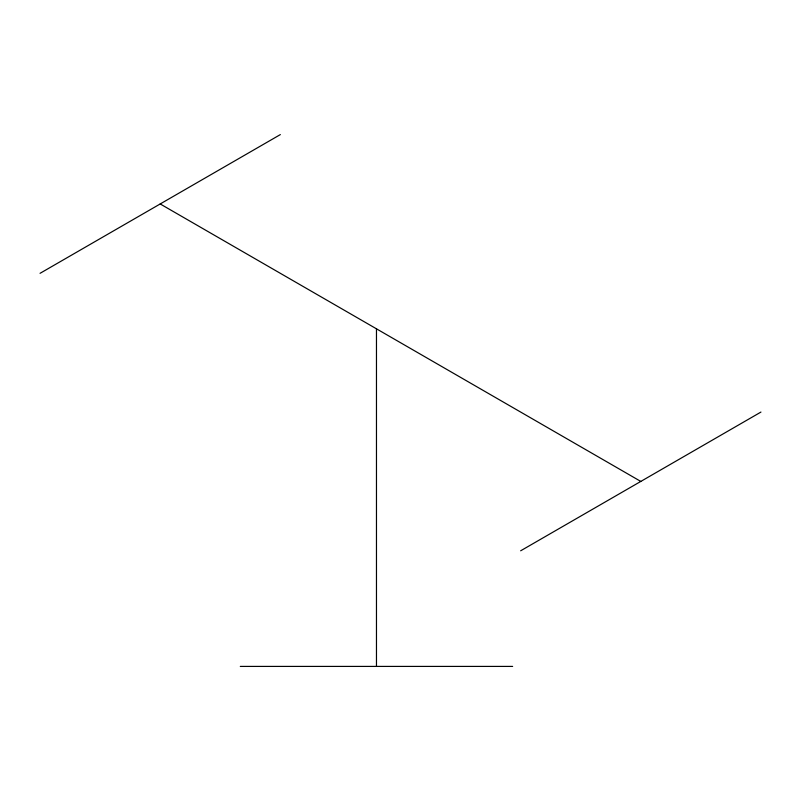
<?xml version="1.0" encoding="UTF-8"?>
<svg xmlns="http://www.w3.org/2000/svg" width="801" height="801" viewBox="0 0 801 801"><rect width="100%" height="100%" fill="white"/><g stroke="black" fill="none" stroke-linecap="round" stroke-linejoin="round"><path stroke-width="1.2" d="M40.05 273.321L280.35 134.588M520.65 550.798L760.95 412.064M240.3 666.412L512.64 666.412M160.2 203.955L640.8 481.431M376.47 328.821L376.47 666.412"/></g></svg>
